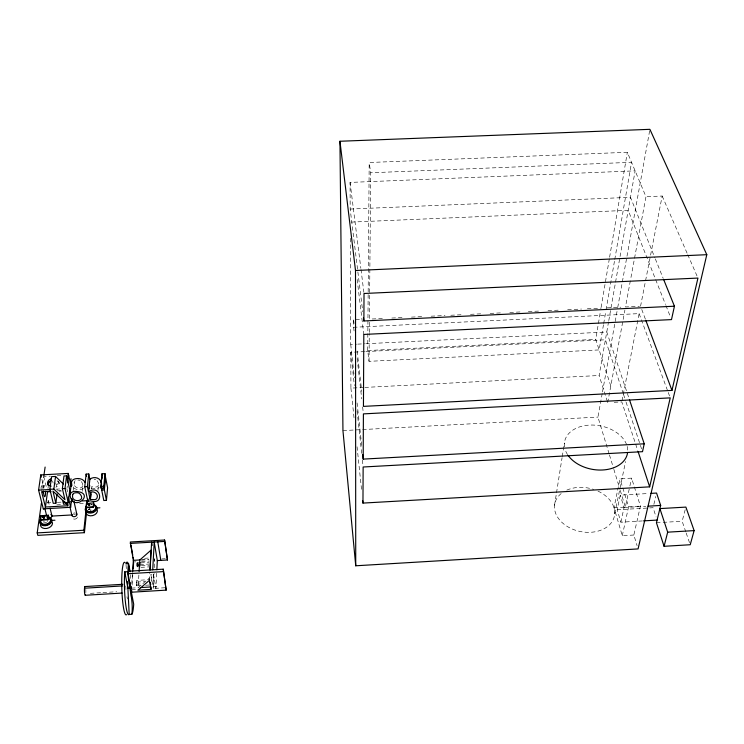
<?xml version="1.0" encoding="UTF-8"?>
<svg xmlns="http://www.w3.org/2000/svg" width="744" height="744" viewBox="0 0 744 744"><rect width="100%" height="100%" fill="white"/><g stroke="black" fill="none" stroke-linecap="round" stroke-linejoin="round"><path stroke-width="0.56" stroke-dasharray="3.72 2.79" d="M603.477 324.756L599.134 349.922L369.033 361.333L367.703 350.536L369.191 162.508L627.341 152.287L645.969 196.704L630.549 279.697M369.033 361.333L369.275 333.563M369.284 332.41L369.405 319.688M369.415 318.525L370.707 172.766L369.191 162.508M156.677 573.28L155.915 588.299L153.478 574.154M153.692 574.126L153.022 586.83L156.798 586.607M154.352 561.413L154.482 559.107M165.112 587.741L153.301 588.457L154.092 573.438M154.389 567.663L154.38 558.549M151.413 581.166L151.785 574.238M97.975 490.491L98.468 482.958L96.46 479.75M149.367 580.376L149.767 573.289M139.993 585.593L136.636 585.788L136.571 580.422L149.981 579.623M136.636 585.788L136.571 580.422M138.877 575.01L138.068 587.732L149.507 577.911M131.781 583.501L132.413 574.238M132.097 585.119L132.804 574.703M91.196 489.05L91.438 486.762L95.93 487.05A3.701 2.465 3.9 0 0 97.938 486.037L98.543 484.763M46.463 517.638L46.416 517.015M82.184 491.375L82.714 483.86L80.957 480.884M73.135 490.584L74.642 481.238A3.608 2.399 4.5 0 1 76.632 480.178L78.566 480.075A3.581 2.381 4.5 0 1 80.25 480.485M67.025 488.148L67.295 485.981M91.67 488.65L91.735 488.157L97.129 488.548L99.287 487.636M47.979 488.473L48.286 486.241M41.757 490.621L43.766 476.504L50.462 476.141M554.531 505.316L556.326 493.979M556.503 492.844L562.073 457.709M562.25 456.574L564.408 442.978M610.796 386.006L595.721 339.357L600.343 311.987M601.115 307.421L609.41 258.373M609.606 257.229L627.341 152.287M603.682 323.612L605.849 311.029M606.053 309.885L614.544 260.688M614.749 259.544L631.544 162.304L370.707 172.766M607.364 401.555L599.125 375.506L608.573 321.761M608.778 320.627L635.125 170.85L350.071 182.42L350.182 209.055L362.747 311.745M609.104 453.756L597.944 417.096L602.277 393.111M602.482 391.976L617.529 308.611M617.734 307.467L649.903 129.326M607.699 402.644L624.895 310.127M630.335 280.832L625.481 306.965L639.403 306.305M622.021 400.774L639.115 313.624L353.651 327.276L353.632 319.864L361.733 319.483M640.556 306.249L662.179 196.025L645.969 196.704M633.841 535.02L622.282 535.708L614.014 507.724L619.994 478.783L631.582 478.132L640.426 506.106L633.841 535.02L637.096 545.705M614.73 513.639L625.583 461.531M642.379 520.939L620.887 522.195L617.185 509.789L620.264 495.123L648.619 493.514M620.887 522.195L624.03 507.548L620.264 495.123M614.014 507.724L625.341 507.073L629.656 487.032M629.898 485.925L631.582 478.132M622.282 535.708L628.587 506.785L619.994 478.783M653.874 504.339L655.752 496.443M685.819 531.932L682.146 521.256L685.308 509.277M82.817 485.637C81.245 490.491 72.726 487.655 74.084 482.54M89.354 508.98L89.457 508.738A1.628 1.163 -13.2 0 0 91.149 509.938M83.514 488.576C80.017 490.343 74.986 490.036 72.466 486.743M136.877 582.05L144.689 581.585M136.329 584.17L143.053 583.761M145.592 585.249L150.065 584.979M131.474 588.132L138.272 587.723M131.781 589.75L136.31 589.481M90.359 593.34L101.816 592.652M102.96 592.577L116.715 591.75M656.441 522.753L662.03 522.428M663.146 522.362L682.146 521.256M144.55 558.288L149.191 558.019M140.886 559.906L148.921 559.432M141.63 560.102L148.382 559.711M161.885 558.911L165.261 558.716M133.66 561.971L135.882 561.841M141.434 561.515L149.2 561.06M140.783 562.892L148.893 562.418M139.918 564.584L149.172 564.045M141.341 565.7L148.726 565.263M140.904 567.365L149.014 566.881M628.587 506.785L640.426 506.106M624.03 507.548L645.783 506.292M617.185 509.789L648.442 507.985M649.596 507.92L653.074 507.715L656.087 516.996M41.766 485.897L44.315 485.758M55.949 489.171L61.733 488.845M57.409 490.835L61.929 490.584M59.12 491.18L61.436 491.059M47.095 502.916L51.661 502.656M57.362 502.339L61.919 502.088M56.814 504.86L62.505 504.544M79.58 503.586L84.128 503.335M342.947 430.599L361.491 429.613M362.644 429.558L597.944 417.096M57.158 475.779L62.729 475.472M614.209 402.299L621.798 401.909L637.72 450.446M364.662 351.605L350.777 352.284L350.926 388.126L363.686 387.475M364.848 387.419L599.125 375.506M350.303 238.294L350.74 344.463L356.534 344.184M357.697 344.128L364.644 343.784M365.806 343.728L606.779 332.001L629.099 398.644M367.703 350.536L595.721 339.357M365.825 351.54L605.402 339.794L623.137 393.26M372.139 318.99L384.871 318.386M391.809 318.051L404.531 317.446M411.469 317.121L424.201 316.516M431.139 316.191L445.024 315.53M450.808 315.251L463.531 314.647M470.468 314.321L483.2 313.717M490.138 313.391L501.707 312.843M509.798 312.452L521.367 311.903M528.314 311.578L541.037 310.973M547.975 310.648L560.697 310.043M567.644 309.709L581.52 309.048M587.304 308.779L601.189 308.118M606.974 307.849L620.859 307.188M350.182 209.055L630.475 197.309L654.897 257.824M351.391 222.093L628.187 210.31L655.25 278.609M94.097 479.322L95.781 479.48M90.973 504.079L91.791 504.655M91.745 504.423L91.875 504.944L91.317 504.209M57.056 480.773L60.264 483.86M662.179 196.025L687.261 253.564M687.726 254.634L697.481 277.01M655.334 258.893L663.146 278.256M655.678 279.688L665.508 304.501M665.936 305.579L670.642 317.446M641.765 309.485L645.392 319.195M639.115 313.624L667.842 391.4M668.242 392.479L670.232 397.873M686.182 533.002L689.855 543.669M623.5 394.367L625.695 400.979M626.057 402.076L642.5 451.682M609.448 454.863L613.502 468.199M613.837 469.306L619.929 489.301M620.264 490.408L625.341 507.073M41.878 479.322L44.054 488.138M43.766 476.504L46.714 488.538M48.221 500.693L49.271 504.953M52.619 480.968L53.131 483.126M55.698 482.847L57.251 489.44M66.886 488.789L67.583 491.84M126.982 596.744L127.429 598.966M150.837 574.312L153.301 588.457M350.071 182.42L360.849 268.296M360.998 269.44L363.872 292.336M357.157 279.437L363.807 334.437M353.632 319.864L354.284 325.63M357.167 351.01L361.742 391.391M353.651 327.276L354.302 333.052M357.167 358.459L361.714 398.877M362.626 406.959L363.277 412.734M350.74 344.463L354.349 377.71M357.083 402.932L361.817 446.493M350.777 352.284L354.358 385.55M357.083 410.79L361.779 454.379M362.402 460.118L363.016 465.856M350.926 388.126L354.293 420.314M357.064 446.753L361.751 491.589M126.024 564.947L126.489 570.518M567.57 454.631A31.973 22.106 10.6 0 1 564.919 448.837M564.51 446.874A31.973 22.106 10.6 0 1 590.745 425.047A31.973 22.106 10.6 0 1 626.894 445.461M627.173 446.428A31.973 22.106 10.6 0 1 627.704 451.329M597.971 491.133A30.458 22.106 11.7 0 1 610.35 523.934A30.458 22.106 11.7 0 1 566.705 526.101A30.458 22.106 11.7 0 1 561.999 492.909M566.779 490.138A30.458 22.106 11.7 0 1 593.861 489.496M130.386 574.731A26.3 3.404 88.2 0 1 130.767 578.758M125.727 585.881A4.38 0.577 88.2 0 1 125.931 590.215M85.765 589.285A4.39 0.716 88.5 0 1 85.839 592.633M88.341 509.807A4.38 3.134 -13.3 0 1 90.191 508.682M90.415 510.644A1.525 1.088 -13.3 0 1 91.056 510.254M88.285 509.538A4.38 3.134 -13.3 0 1 89.122 508.887M43.124 522.26A4.576 3.246 -15.3 0 1 44.017 521.591M47.337 520.661A1.693 1.2 -15.2 0 1 47.235 521.609M46.649 522.149A1.693 1.2 -15.2 0 1 44.166 521.823M48.025 500.266A2.585 1.804 -14.6 0 1 47.318 502.526M73.591 514.485A2.539 1.814 -14 0 1 75.497 514.197M73.312 513.276A2.539 1.814 -14 0 1 75.228 512.979M77.422 517.126A2.539 1.814 -14.1 0 1 77.283 517.61M76.985 518.066A2.539 1.814 -14.1 0 1 74.4 519.126A2.539 1.814 -14.1 0 1 72.475 517.88M58.702 481.898A5.673 3.925 -13.8 0 1 56.674 484.837M43.487 488.399A5.468 1.051 87.8 0 1 45.319 488.566M57.883 480.856A5.664 3.925 -13.8 0 1 55.837 487.264M40.929 488.548A5.468 1.06 87.8 0 1 42.78 488.706"/><path stroke-width="1.12" d="M644.23 443.805L363.184 459.104L363.407 413.887L670.232 397.873L649.661 486.846L362.96 503.084L363.137 467L642.5 451.682L644.23 443.805L629.471 399.742M674.436 306.212L363.881 320.971L364.021 293.489L697.946 278.07L671.962 390.405L363.444 406.382L363.807 334.437L671.497 319.604L674.436 306.212L663.583 279.326M166.154 590.131L163.243 569.179L128.21 571.253L128.033 573.726L131.614 592.215L166.154 590.131L163.243 569.179M156.854 569.82L157.319 560.585L167.456 559.981L164.582 540.023L130.293 542.013L133.455 560.883M167.456 559.981L164.582 540.023M150.967 589.406L149.367 580.376L137.91 590.197L150.967 589.406L151.051 587.769M152.734 569.802L154.213 542.032L157.319 560.585M149.953 569.811L151.041 550.151L139.826 559.972L139.091 571.531M150.074 569.96L151.618 542.181L152.167 545.454M137.482 566.621L137.305 563.096L140.783 562.892M137.305 563.096L137.119 565.942L140.291 565.756M132.572 571.922L133.362 560.344L140.03 559.953M131.614 592.215L131.725 590.569M133.195 568.918L133.585 563.134M89.54 504.32C86.323 502.916 90.945 508.329 89.661 503.167L93.735 502.935L93.446 507.287L86.146 507.696L86.434 503.521L88.573 503.4L88.675 503.893L86.546 504.014L86.146 507.696M106.439 500.368L107.601 487.776L105.536 477.285L104.346 489.887L106.439 500.368L103.807 500.517L101.695 490.036L101.909 487.739M104.179 488.101L103.807 486.251L105.006 473.649L102.002 473.807L100.775 486.418L101.147 488.269L104.179 488.101L105.369 475.5L105.006 473.649M101.147 488.269L101.593 483.684M102.04 479.099L102.263 476.811M93.446 507.287L93.735 502.935M69.927 494.751C72.791 514.216 97.929 491.728 74.298 491.338A6.361 4.185 4.3 0 0 70.987 492.919L69.927 494.751L71.443 482.112L72.494 480.28A6.305 4.185 4.5 0 1 75.776 478.708C79.199 478.048 83.542 478.978 85.039 482.475M71.443 482.112L71.88 485.683M127.401 571.708L124.741 571.866A26.3 3.404 88.2 0 0 125.345 601.357A26.3 3.404 88.2 0 0 129.196 614.451L131.818 614.293C134.18 597.162 125.717 580.413 128.563 563.673L125.931 563.831A26.3 3.404 88.2 0 1 130.023 571.801M90.126 499.373L88.843 493.374C92.6 489.468 99.64 493.784 96.692 498.647A3.739 2.465 3.7 0 1 94.655 499.67L90.126 499.373L90.842 492.491M90.777 497.336L91.131 493.895M41.394 503.232L37.2 532.909L37.842 535.355L84.416 532.685L83.867 530.24L85.923 510.914M86.285 507.51L87.02 500.684L82.454 500.945M88.527 491.877L89.866 479.257L88.769 473.984L86.118 474.123L84.742 486.753L87.885 501.409L90.415 500.777C105.323 505.874 100.319 483.358 88.527 491.877L87.411 486.604L88.769 473.984M84.416 532.685L86.583 512.235M87.885 501.409L88.127 499.112M89.336 488.78L89.699 485.339M88.573 503.4L88.462 504.516L89.364 505.092M40.734 521.023L40.604 522.102A5.236 3.701 -15.2 0 0 45.328 525.069A5.236 3.701 -15.2 0 0 50.778 521.377L50.88 520.381A5.236 3.701 -15.2 0 0 49.197 518.001M42.845 516.448L42.985 517.192L42.845 516.448L44.036 516.689M43.301 508.84L70.652 507.306L71.684 498.647M70.764 501.763A2.567 1.814 -13.7 0 0 71.424 501.661L71.74 498.973M50.639 491.207L41.599 491.71L45.421 507.017L67.732 505.771L67.992 503.604M70.345 484.093L71.005 478.671M55.865 503.195L52.964 491.124L65.119 502.674L68.243 502.498L69.769 489.859L66.588 475.834L63.984 475.974L62.375 488.631L64.97 499.754L53.856 489.096L49.857 489.32L53.261 503.335L55.865 503.195L57.065 493.988M67.295 481.015L68.234 473.426L40.79 474.923L38.586 490.119L43.366 509.119M67.695 482.735L68.625 475.156M68.243 502.498L65.007 488.483L66.588 475.834M53.856 489.096L55.549 476.439L51.587 476.653L49.857 489.32M47.997 519.768L48.416 515.239L44.203 515.48C45.161 518.763 42.194 517.87 43.068 515.722L40.855 515.852L40.436 520.196L47.997 519.768L48.416 515.239M45.114 515.936L43.217 516.745M43.078 517.052L43.068 515.722M45.421 507.017L47.523 491.821L51.001 491.635M48.444 485.125L48.899 481.768M40.436 520.196L40.855 515.852M43.915 475.453L45.114 467.055M706.8 254.69L638.073 548.914L355.734 565.784L342.947 430.599L339.952 141.258L649.903 129.326L706.8 254.69L355.502 270.5L339.952 141.258M650.888 493.384L656.561 493.058L660.663 505.436L656.441 522.753L664.076 546.301L690.227 544.738L694.124 530.611L685.884 507.101L659.891 508.598L667.675 532.165L664.076 546.301M86.434 506.952L85.951 508.84A4.994 3.562 -13.2 0 0 90.591 511.658A4.994 3.562 -13.2 0 0 95.716 508.143L95.781 507.194A4.994 3.562 -13.2 0 0 93 504.534M86.574 507.706L86.09 509.603A5.022 3.581 -13.2 0 0 90.749 512.439A5.022 3.581 -13.2 0 0 95.902 508.905L95.967 507.947A5.022 3.581 -13.2 0 0 95.12 506.273M41.004 519.349L40.436 521.321A5.208 3.683 -15.2 0 0 45.133 524.269A5.208 3.683 -15.2 0 0 50.555 520.605L50.666 519.61A5.208 3.683 -15.2 0 0 47.886 516.829M88.955 504.106L89.643 503.688M89.866 479.257C93.493 476.141 100.421 477.453 101.147 482.67M71.424 501.661L72.056 501.447L71.675 499.763A2.576 1.814 -13.6 0 0 72.233 499.438M128.033 573.726L163.131 571.634M84.946 586.56L122.844 584.291M84.509 588.206L122.509 585.928M131.474 588.132L127.968 588.337L124.741 571.866M140.235 587.602L151.097 586.951M85.346 595.274L122.1 593.061M130.191 543.418L164.517 541.427M643.514 520.874L657.091 520.084M667.675 532.165L694.124 530.611M137.603 564.724L139.918 564.584M96.822 507.975L99.91 507.808M48.546 515.741L44.324 515.983L44.203 515.48M51.913 516.076L71.88 514.95M40.316 519.693L47.876 519.266M51.773 520.409L54.963 520.223M37.2 532.909L83.867 530.24M648.071 506.162L660.663 505.436M84.742 486.753L87.411 486.604M100.775 486.418L103.807 486.251M62.375 488.631L65.007 488.483M38.586 490.119L50.164 489.487M101.695 490.036L104.346 489.887M86.044 507.203L93.344 506.794M43.301 517.954L43.096 517.145L44.008 518.308M48.035 518.168L49.578 519.014L48.053 518.038M55.549 476.439L63.389 484.056M645.792 320.273L671.962 390.405M638.082 451.543L649.661 486.846M44.194 516.02L43.924 516.689L43.803 516.206M43.468 516.457L43.589 516.941M43.738 517.489L43.943 518.298M43.375 517.359L43.58 518.159M44.714 507.994L46.649 515.731M40.79 474.923L41.329 477.127M50.053 508.152L51.885 515.601M62.794 500.814L63.538 504.2L66.811 504.014L64.691 502.051C60.776 503.111 66.848 500.796 66.802 504.125L66.988 502.572L67.732 505.771M68.318 497.113L70.652 507.306M69.955 506.906L71.908 515.425M73.842 500.926L76.837 514.197M68.234 473.426L71.173 486.483M87.02 500.684L87.541 503.139M86.434 503.521L86.546 504.014M88.406 504.088L88.545 504.804M86.118 474.123L86.602 476.383M102.002 473.807L102.374 475.667M131.009 590.317L133.706 604.202A26.3 3.348 88.2 0 1 131.818 614.293M130.907 545.287L132.739 555.108M133.148 557.293L133.557 559.479M150.307 582.431L150.697 584.691M157.784 541.818L160.825 560.371M363.453 317.511L363.881 320.971M362.681 454.519L363.184 459.104M362.719 500.777L362.96 503.084M128.563 563.673L129.214 571.476M130.135 582.608L130.321 584.84M127.41 581.659L127.596 583.882M127.782 586.114L129.196 614.451M355.502 270.5L355.734 565.784M627.601 452.492A31.973 22.106 10.6 0 1 602.445 470.003A31.973 22.106 10.6 0 1 568.109 455.421M126.573 614.618A26.3 3.46 88.2 0 1 121.811 588.29A26.3 3.46 88.2 0 1 125.029 562.631M131.242 586.384A26.3 3.404 88.2 0 1 131.316 588.644M131.39 592.001A26.3 3.404 88.2 0 1 131.4 596.39M85.514 594.986A4.39 0.716 88.5 0 1 84.444 591.452A4.39 0.716 88.5 0 1 85.132 586.579M93.177 505.278A5.022 3.581 -13.2 0 1 94.255 505.669M96.404 508.571A5.887 4.213 -13.3 0 1 92.795 515.564A5.887 4.213 -13.3 0 1 85.904 511.361M86.62 506.487A5.905 4.213 -13.2 0 0 88.499 512.923A5.905 4.213 -13.2 0 0 96.757 508.924L96.841 507.808A5.905 4.213 -13.2 0 0 93.549 504.655M52.192 521.925A6.147 4.362 -15.3 0 1 46.751 528.445A6.147 4.362 -15.3 0 1 40.548 523.878M40.371 519.926A6.157 4.362 -15.2 0 0 43.71 525.701A6.157 4.362 -15.2 0 0 51.661 521.404L51.792 520.233A6.157 4.362 -15.2 0 0 48.5 516.95M76.288 513.397A2.539 1.814 -14 0 1 76.297 515.759A2.539 1.814 -14 0 1 73.126 516.55A2.539 1.814 -14 0 1 72.019 514.467M50.871 514.541A2.558 1.804 -14.9 0 1 51.764 516.559A2.558 1.804 -14.9 0 1 49.16 518.075M47.058 515.871A2.558 1.804 -14.9 0 1 47.374 515.406M51.141 486.158A5.673 3.925 -13.8 0 1 47.56 482.986A5.673 3.925 -13.8 0 1 50.871 478.829M45.551 491.3A5.468 1.051 87.8 0 1 44.677 496.685A5.468 1.051 87.8 0 1 43.44 491.133M48.044 485.218A5.664 3.925 -13.8 0 1 51.29 480.559M43.013 491.44A5.468 1.06 87.8 0 1 43.022 492.844M72.782 494.462C70.131 503.837 87.55 501.726 79.534 493.523A3.618 2.381 4.3 0 0 77.116 492.705L75.163 492.816A3.636 2.399 4.3 0 0 73.145 493.876L72.782 494.462M86.192 508.571L86.053 507.817L86.174 508.561"/></g></svg>
